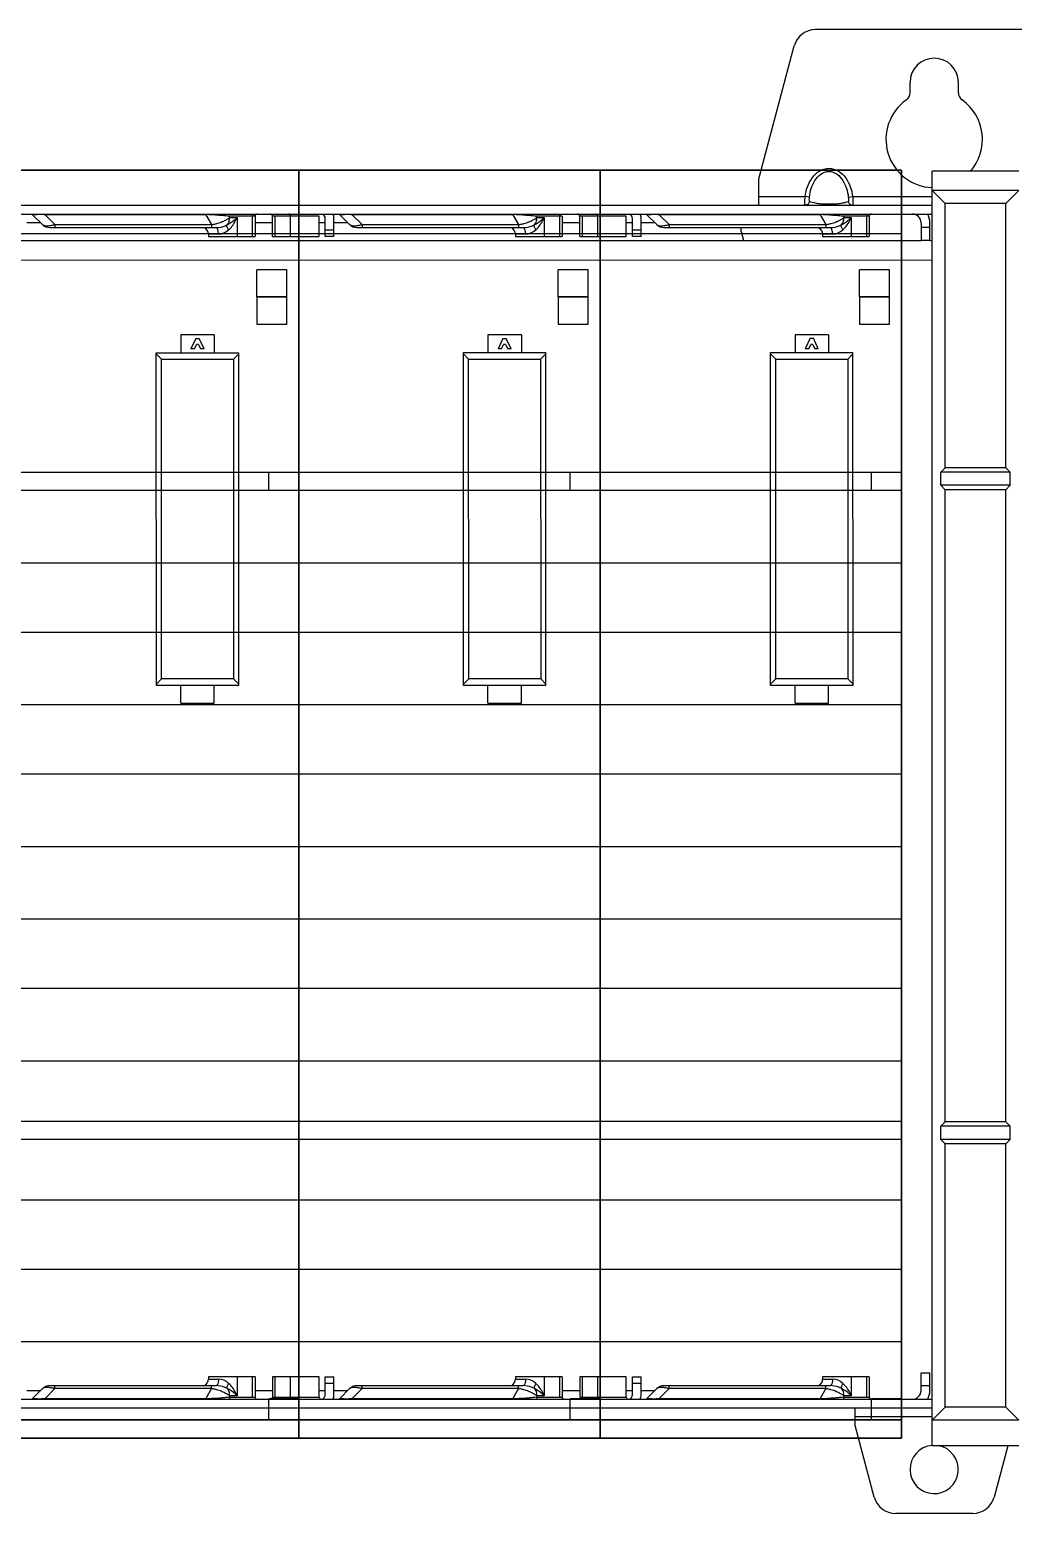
# Model space of a CAD drawing. Header units: millimetres. Extents: x 30557 to 235556, y -116603 to -73383.
# Drawn here: x 36318 to 36452.8, y -75054.5 to -74851.3 of the extents above; entities that cross this region are included whole.
import ezdxf

# ---------------------------------------------------------------- set-up
doc = ezdxf.new("R2010")
doc.units = ezdxf.units.MM

# ---------------------------------------------------------------- blocks, each defined once
blk = doc.blocks.new('1756-IO-Z')
for p, q in [((0, -142.68), (0, 0)), ((0, 0), (34.42, 0)), ((34.42, 0), (0, 0)), ((0, 0), (0, -142.68)), ((34.42, 0), (0, 0)), ((34.42, 0), (34.42, -142.68)), ((34.42, -142.68), (34.42, 0)), ((0, -7.24), (34.42, -7.24)), ((29.61, -14.47), (29.61, -11.38)), ((33.05, -11.38), (29.61, -11.38)), ((33.05, -14.47), (33.05, -11.38)), ((33.05, -14.47), (29.61, -14.47)), ((29.61, -14.47), (29.61, -17.58)), ((29.61, -14.47), (33.05, -14.47)), ((29.61, -14.47), (29.61, -17.58)), ((33.05, -17.58), (33.05, -14.47)), ((33.05, -17.58), (33.05, -14.47)), ((29.61, -17.58), (33.05, -17.58)), ((29.61, -17.58), (33.05, -17.58)), ((0, -34.47), (34.42, -34.47)), ((30.98, -36.54), (30.98, -34.47)), ((0, -36.54), (34.42, -36.54)), ((0, -44.81), (34.42, -44.81)), ((0, -52.73), (34.42, -52.73)), ((0, -61), (34.42, -61)), ((0, -68.93), (34.42, -68.93)), ((0, -77.2), (34.42, -77.2)), ((0, -85.47), (34.42, -85.47)), ((0, -93.4), (34.42, -93.4)), ((0, -101.68), (34.42, -101.68)), ((0, -108.56), (34.42, -108.56)), ((0, -110.63), (34.42, -110.63)), ((0, -117.53), (34.42, -117.53)), ((0, -125.45), (34.42, -125.45)), ((0, -133.72), (34.42, -133.72)), ((30.98, -142.68), (30.98, -140.27)), ((34.42, -140.27), (30.98, -140.27)), ((34.42, -142.68), (0, -142.68)), ((0, -142.68), (34.42, -142.68)), ((0, -144.74), (0, -142.68)), ((0, -142.68), (0, -144.74)), ((34.42, -144.74), (34.42, -142.68)), ((34.42, -142.68), (34.42, -144.74)), ((34.42, -144.74), (0, -144.74)), ((0, -144.74), (34.42, -144.74))]:
    blk.add_line(p, q)
blk = doc.blocks.new('1756-A10-Z')
at = {"color": 7, "linetype": 'Continuous'}
for p, q in [((215.51, 24.85), (188.4, 24.85)), ((181.91, 7.81), (185.98, 22.99)), ((199.2, 17.64), (199.2, 18.83)), ((204.71, 18.83), (204.71, 17.64)), ((201.72, -136.82), (201.72, 8.7)), ((211.64, 8.7), (201.72, 8.7)), ((181.91, 4.8), (181.91, 7.81)), ((201.72, 6.5), (203.22, 5)), ((211.64, 6.5), (201.72, 6.5)), ((211.64, 6.5), (210.14, 5)), ((26.36, 4.8), (201.72, 4.8)), ((26.36, 3.8), (201.72, 3.8)), ((98.98, 3.72), (100.12, 2.59)), ((124.38, 3.55), (124.38, 1.25)), ((126.39, 1.25), (126.39, 3.55)), ((131.71, 1.25), (131.71, 3.55)), ((134.06, 3.72), (135.19, 2.59)), ((159.46, 3.55), (159.46, 1.25)), ((161.47, 1.25), (161.47, 3.55)), ((166.79, 1.25), (166.79, 3.55)), ((169.14, 3.72), (170.27, 2.59)), ((194.54, 3.55), (194.54, 1.25)), ((203.22, -25.17), (203.22, 5)), ((210.14, 5), (203.22, 5)), ((210.14, -25.17), (210.14, 5)), ((100.93, 2.25), (119.93, 2.25)), ((132.4, 1.25), (132.4, 3.3)), ((133.4, 1.25), (133.4, 3.3)), ((136.01, 2.25), (155.01, 2.25)), ((167.48, 1.25), (167.48, 3.3)), ((168.48, 1.25), (168.48, 3.3)), ((171.09, 2.25), (190.09, 2.25)), ((179.91, 1.79), (179.91, 2.25)), ((179.91, 1.79), (180.18, 0.78)), ((200.46, 2.8), (200.46, 0.79)), ((201.47, 0.79), (201.47, 2.8)), ((27.45, 0.78), (200.46, 0.78)), ((119.06, 1.5), (119.06, 1.25)), ((119.06, 1.25), (124.38, 1.25)), ((126.39, 1.25), (131.71, 1.25)), ((133.4, 1.25), (132.4, 1.25)), ((154.13, 1.5), (154.13, 1.25)), ((154.13, 1.25), (159.46, 1.25)), ((161.47, 1.25), (166.79, 1.25)), ((168.48, 1.25), (167.48, 1.25)), ((189.21, 1.5), (189.21, 1.25)), ((189.21, 1.25), (194.54, 1.25)), ((201.47, 0.79), (200.46, 0.79)), ((201.47, 0.78), (201.72, 0.78)), ((26.36, -1.46), (201.72, -1.44)), ((115.9, -10), (115.9, -12.03)), ((119.72, -10), (115.9, -10)), ((119.72, -10), (119.72, -12.03)), ((150.98, -9.99), (150.98, -12.02)), ((154.8, -9.99), (150.98, -9.99)), ((154.8, -9.99), (154.8, -12.02)), ((186.06, -9.99), (186.06, -12.02)), ((189.88, -9.99), (186.06, -9.99)), ((189.88, -9.99), (189.88, -12.02)), ((117.62, -10.4), (117.06, -11.6)), ((117.46, -11.6), (117.06, -11.6)), ((117.46, -11.6), (117.69, -11.11)), ((117.62, -10.4), (118, -10.4)), ((117.93, -11.11), (117.69, -11.11)), ((117.93, -11.11), (118.17, -11.6)), ((118.57, -11.6), (118, -10.4)), ((118.57, -11.6), (118.17, -11.6)), ((152.7, -10.4), (152.14, -11.6)), ((152.54, -11.6), (152.14, -11.6)), ((152.54, -11.6), (152.77, -11.1)), ((152.7, -10.4), (153.08, -10.4)), ((153.01, -11.1), (152.77, -11.1)), ((153.01, -11.1), (153.24, -11.6)), ((153.65, -11.6), (153.08, -10.4)), ((153.65, -11.6), (153.24, -11.6)), ((187.78, -10.39), (187.22, -11.59)), ((187.62, -11.59), (187.22, -11.59)), ((187.62, -11.59), (187.85, -11.1)), ((187.78, -10.39), (188.16, -10.39)), ((188.09, -11.1), (187.85, -11.1)), ((188.09, -11.1), (188.32, -11.59)), ((188.72, -11.59), (188.16, -10.39)), ((188.72, -11.59), (188.32, -11.59)), ((113.11, -50.01), (113.1, -12.03)), ((113.1, -12.03), (122.52, -12.03)), ((113.1, -12.18), (113.71, -12.78)), ((113.71, -49.26), (113.71, -12.78)), ((113.71, -12.78), (121.92, -12.78)), ((122.52, -12.18), (121.92, -12.78)), ((121.92, -12.78), (121.93, -49.26)), ((122.53, -50.01), (122.52, -12.03)), ((148.19, -50.01), (148.18, -12.02)), ((148.18, -12.02), (157.6, -12.02)), ((148.18, -12.18), (148.78, -12.78)), ((148.79, -49.26), (148.78, -12.78)), ((148.78, -12.78), (157, -12.78)), ((157.6, -12.17), (157, -12.78)), ((157, -12.78), (157.01, -49.26)), ((157.61, -50.01), (157.6, -12.02)), ((183.27, -50.01), (183.26, -12.02)), ((183.26, -12.02), (192.68, -12.02)), ((183.26, -12.17), (183.86, -12.77)), ((183.87, -49.26), (183.86, -12.77)), ((183.86, -12.77), (192.08, -12.77)), ((192.68, -12.17), (192.08, -12.77)), ((192.08, -12.77), (192.09, -49.25)), ((192.69, -50.01), (192.68, -12.02)), ((202.72, -25.67), (203.22, -25.17)), ((210.14, -25.17), (203.22, -25.17)), ((210.64, -25.67), (210.14, -25.17)), ((202.72, -27.17), (202.72, -25.67)), ((210.64, -25.67), (202.72, -25.67)), ((210.64, -27.17), (210.64, -25.67)), ((202.72, -27.17), (203.22, -27.67)), ((210.64, -27.17), (202.72, -27.17)), ((203.22, -99.84), (203.22, -27.67)), ((210.14, -27.67), (203.22, -27.67)), ((210.64, -27.17), (210.14, -27.67)), ((210.14, -99.84), (210.14, -27.67)), ((113.11, -49.86), (113.71, -49.26)), ((122.53, -50.01), (113.11, -50.01)), ((121.93, -49.26), (113.71, -49.26)), ((115.91, -52.04), (115.91, -50.01)), ((119.73, -52.04), (119.73, -50.01)), ((122.53, -49.86), (121.93, -49.26)), ((148.19, -49.86), (148.79, -49.26)), ((157.61, -50.01), (148.19, -50.01)), ((157.01, -49.26), (148.79, -49.26)), ((150.99, -52.04), (150.99, -50.01)), ((154.81, -52.04), (154.81, -50.01)), ((157.61, -49.86), (157.01, -49.26)), ((183.27, -49.86), (183.87, -49.26)), ((192.69, -50.01), (183.27, -50.01)), ((192.09, -49.25), (183.87, -49.26)), ((186.07, -52.04), (186.07, -50.01)), ((189.89, -52.04), (189.89, -50.01)), ((192.69, -49.86), (192.09, -49.25)), ((115.91, -52.04), (119.73, -52.04)), ((150.99, -52.04), (154.81, -52.04)), ((186.07, -52.04), (189.89, -52.04)), ((202.72, -100.34), (203.22, -99.84)), ((210.14, -99.84), (203.22, -99.84)), ((210.64, -100.34), (210.14, -99.84)), ((210.64, -100.34), (202.72, -100.34)), ((202.72, -101.84), (202.72, -100.34)), ((210.64, -101.84), (210.64, -100.34)), ((210.64, -101.84), (202.72, -101.84)), ((202.72, -101.84), (203.22, -102.34)), ((210.14, -102.34), (203.22, -102.34)), ((203.22, -132.41), (203.22, -102.34)), ((210.64, -101.84), (210.14, -102.34)), ((210.14, -132.41), (210.14, -102.34)), ((200.46, -128.5), (201.47, -128.5)), ((200.46, -130.51), (200.46, -128.5)), ((201.47, -130.51), (201.47, -128.5)), ((100.12, -130.3), (98.98, -131.43)), ((100.93, -129.96), (119.93, -129.96)), ((119.06, -128.96), (119.06, -129.21)), ((124.38, -128.96), (119.06, -128.96)), ((124.38, -128.96), (124.38, -131.26)), ((126.39, -128.96), (126.39, -131.26)), ((131.71, -128.96), (126.39, -128.96)), ((131.71, -131.26), (131.71, -128.96)), ((132.4, -131.01), (132.4, -128.96)), ((132.4, -128.96), (133.4, -128.96)), ((133.4, -131.01), (133.4, -128.96)), ((135.19, -130.3), (134.06, -131.43)), ((136.01, -129.96), (155.01, -129.96)), ((159.46, -128.96), (154.13, -128.96)), ((154.13, -128.96), (154.13, -129.21)), ((159.46, -128.96), (159.46, -131.26)), ((166.79, -128.96), (161.47, -128.96)), ((161.47, -128.96), (161.47, -131.26)), ((166.79, -131.26), (166.79, -128.96)), ((167.48, -128.96), (168.48, -128.96)), ((167.48, -131.01), (167.48, -128.96)), ((168.48, -131.01), (168.48, -128.96)), ((170.27, -130.3), (169.14, -131.43)), ((171.09, -129.96), (190.09, -129.96)), ((194.54, -128.96), (189.21, -128.96)), ((189.21, -128.96), (189.21, -129.21)), ((194.54, -128.96), (194.54, -131.26)), ((26.36, -131.51), (201.72, -131.51)), ((26.36, -132.51), (201.72, -132.51)), ((192.94, -134.52), (192.94, -132.51)), ((203.22, -132.41), (201.72, -133.91)), ((210.14, -132.41), (203.22, -132.41)), ((210.14, -132.41), (211.64, -133.91)), ((195.12, -142.68), (192.94, -134.52)), ((211.64, -133.91), (201.72, -133.91)), ((211.64, -136.82), (201.72, -136.82)), ((210.36, -136.82), (208.79, -142.68)), ((206.37, -144.54), (197.54, -144.54))]:
    blk.add_line(p, q, dxfattribs=at)
at = {"color": 9, "linetype": 'Continuous'}
for p, q in [((181.91, 5.8), (187.22, 5.8)), ((187.71, 5.74), (187.22, 5.8)), ((188.03, 5.11), (187.84, 5.17)), ((188.27, 5.06), (188.03, 5.11)), ((192.15, 5.74), (192.64, 5.8)), ((192.64, 5.8), (201.72, 5.8)), ((101.53, 2.59), (100.4, 3.72)), ((118.76, 3.72), (100.4, 3.72)), ((118.76, 3.72), (119.41, 2.59)), ((121.5, 3.41), (121.42, 3.55)), ((124.38, 3.55), (121.42, 3.55)), ((121.5, 3.41), (122.33, 3.41)), ((122.33, 3.41), (122.33, 1.25)), ((124.11, 1.25), (124.11, 3.55)), ((131.71, 3.55), (126.39, 3.55)), ((126.65, 3.55), (126.65, 1.25)), ((128.44, 1.25), (128.44, 3.55)), ((136.61, 2.59), (135.48, 3.72)), ((153.84, 3.72), (135.48, 3.72)), ((153.84, 3.72), (154.49, 2.59)), ((156.58, 3.41), (156.5, 3.55)), ((159.46, 3.55), (156.5, 3.55)), ((156.58, 3.41), (157.41, 3.41)), ((157.41, 3.41), (157.41, 1.25)), ((159.19, 1.25), (159.19, 3.55)), ((166.79, 3.55), (161.47, 3.55)), ((161.73, 3.55), (161.73, 1.25)), ((163.52, 1.25), (163.52, 3.55)), ((171.69, 2.59), (170.56, 3.72)), ((188.92, 3.72), (170.56, 3.72)), ((188.55, 5.02), (188.27, 5.06)), ((188.92, 3.72), (189.57, 2.59)), ((191.66, 3.41), (191.58, 3.55)), ((194.54, 3.55), (191.58, 3.55)), ((191.66, 3.41), (192.49, 3.41)), ((192.49, 3.41), (192.49, 1.25)), ((194.27, 1.25), (194.27, 3.55)), ((99.91, 2.8), (98.32, 2.8)), ((101.53, 2.59), (101.53, 2.25)), ((101.53, 2.59), (119.41, 2.59)), ((119.41, 2.59), (119.41, 2.25)), ((126.39, 2.8), (124.38, 2.8)), ((132.4, 2.8), (131.71, 2.8)), ((132.4, 2), (133.4, 2)), ((134.99, 2.8), (133.4, 2.8)), ((136.61, 2.59), (136.61, 2.25)), ((136.61, 2.59), (154.49, 2.59)), ((154.49, 2.59), (154.49, 2.25)), ((161.47, 2.8), (159.46, 2.8)), ((167.48, 2.8), (166.79, 2.8)), ((167.48, 2), (168.48, 2)), ((170.07, 2.8), (168.48, 2.8)), ((171.69, 2.59), (171.69, 2.25)), ((171.69, 2.59), (189.57, 2.59)), ((189.57, 2.59), (189.57, 2.25)), ((200.46, 2.29), (201.47, 2.29)), ((120.2, 1.5), (119.06, 1.5)), ((155.28, 1.5), (154.13, 1.5)), ((190.36, 1.5), (189.21, 1.5)), ((100.4, -131.43), (101.53, -130.3)), ((101.53, -130.3), (101.53, -129.96)), ((119.41, -130.3), (101.53, -130.3)), ((119.41, -130.3), (118.76, -131.43)), ((119.06, -129.21), (120.2, -129.21)), ((119.41, -130.3), (119.41, -129.96)), ((122.33, -128.96), (122.33, -131.12)), ((124.11, -131.26), (124.11, -128.96)), ((126.65, -128.96), (126.65, -131.26)), ((128.44, -131.26), (128.44, -128.96)), ((133.4, -129.71), (132.4, -129.71)), ((135.48, -131.43), (136.61, -130.3)), ((136.61, -130.3), (136.61, -129.96)), ((154.49, -130.3), (136.61, -130.3)), ((154.49, -130.3), (153.84, -131.43)), ((154.13, -129.21), (155.28, -129.21)), ((154.49, -130.3), (154.49, -129.96)), ((157.41, -128.96), (157.41, -131.12)), ((159.19, -131.26), (159.19, -128.96)), ((161.73, -128.96), (161.73, -131.26)), ((163.52, -131.26), (163.52, -128.96)), ((168.48, -129.71), (167.48, -129.71)), ((170.56, -131.43), (171.69, -130.3)), ((171.69, -130.3), (171.69, -129.96)), ((189.57, -130.3), (171.69, -130.3)), ((189.57, -130.3), (188.92, -131.43)), ((189.21, -129.21), (190.36, -129.21)), ((189.57, -130.3), (189.57, -129.96)), ((192.49, -128.96), (192.49, -131.12)), ((194.27, -131.26), (194.27, -128.96)), ((201.47, -130), (200.46, -130)), ((98.32, -130.51), (99.91, -130.51)), ((100.4, -131.43), (118.76, -131.43)), ((119.46, -131.41), (119.42, -131.41)), ((121.42, -131.26), (121.5, -131.12)), ((121.42, -131.26), (124.38, -131.26)), ((122.33, -131.12), (121.5, -131.12)), ((124.38, -130.51), (126.39, -130.51)), ((126.39, -131.26), (131.71, -131.26)), ((131.71, -130.51), (132.4, -130.51)), ((133.4, -130.51), (134.99, -130.51)), ((135.48, -131.43), (153.84, -131.43)), ((154.54, -131.41), (154.5, -131.41)), ((156.5, -131.26), (156.58, -131.12)), ((156.5, -131.26), (159.46, -131.26)), ((157.41, -131.12), (156.58, -131.12)), ((159.46, -130.51), (161.47, -130.51)), ((161.47, -131.26), (166.79, -131.26)), ((166.79, -130.51), (167.48, -130.51)), ((168.48, -130.51), (170.07, -130.51)), ((170.56, -131.43), (188.92, -131.43)), ((189.62, -131.41), (189.58, -131.41)), ((191.58, -131.26), (191.66, -131.12)), ((191.58, -131.26), (194.54, -131.26)), ((192.49, -131.12), (191.66, -131.12)), ((201.72, -133.51), (192.94, -133.51))]:
    blk.add_line(p, q, dxfattribs=at)
at = {"color": 7, "linetype": 'Continuous'}
for centre, radius, start, end in [((188.4, 22.34), 2.51, 90, 165), ((201.96, 18.83), 2.76, 0, 180), ((198.2, 17.64), 1, 305.2344, 0), ((205.72, 17.64), 1, 180, 234.7656), ((201.96, 12.32), 5.51, 125.2344, 267.4839), ((201.96, 12.32), 5.51, 318.5155, 54.7093), ((124.63, 3.55), 0.251, 90, 180), ((126.14, 3.55), 0.251, 0, 90), ((131.9, 3.3), 0.501, 0, 59.8811), ((131.9, 3.3), 1.5, 0, 19.7047), ((161.21, 3.55), 0.251, 0, 90), ((166.98, 3.3), 0.501, 0, 59.8811), ((166.98, 3.3), 1.5, 0, 19.7047), ((194.79, 3.55), 0.251, 90, 180), ((199.46, 2.8), 1, 0, 90), ((199.46, 2.8), 2, 0, 30.6086), ((100.93, 3.41), 1.15, 225.0001, 270), ((118.3, 1.5), 0.752, 0, 60), ((136.01, 3.41), 1.15, 225.0001, 270), ((153.38, 1.5), 0.752, 0, 60), ((171.09, 3.41), 1.15, 225.0001, 270), ((188.46, 1.5), 0.752, 0, 60), ((100.93, -131.12), 1.15, 90, 134.9999), ((118.3, -129.21), 0.752, 300, 0), ((136.01, -131.12), 1.15, 90, 134.9999), ((153.38, -129.21), 0.752, 300, 0), ((171.09, -131.12), 1.15, 90, 134.9999), ((188.46, -129.21), 0.752, 300, 0), ((124.63, -131.26), 0.251, 180, 240), ((126.14, -131.26), 0.251, 330, 0), ((131.96, -131.26), 0.251, 180, 270), ((131.9, -131.01), 0.501, 300.1074, 0), ((131.9, -131.01), 1.5, 340.2953, 0), ((159.71, -131.26), 0.251, 180, 240), ((167.04, -131.26), 0.251, 180, 270), ((166.98, -131.01), 0.501, 300.1074, 0), ((166.98, -131.01), 1.5, 340.2953, 0), ((194.79, -131.26), 0.251, 180, 240), ((199.46, -130.51), 1, 270, 0), ((199.46, -130.51), 2, 329.3914, 0), ((201.96, -139.53), 2.76, 95.0622, 79.7789), ((197.54, -142.03), 2.51, 195, 270), ((206.37, -142.03), 2.51, 270, 345)]:
    blk.add_arc(centre, radius, start, end, dxfattribs=at)
at = {"color": 9, "linetype": 'Continuous'}
for centre, radius, start, end in [((99.14, -21.98), 25.73, 88.202, 89.1685), ((98.51, -43.01), 46.77, 87.688, 88.246), ((117.61, -33.72), 37.47, 87.1671, 88.2388), ((117.42, -37.74), 41.49, 86.6564, 87.1871), ((117.51, -36.35), 40.09, 86.0929, 86.6603), ((117.83, -31.65), 35.38, 85.448, 86.099), ((118.45, -23.97), 27.68, 84.6353, 85.4601), ((119.35, -14.5), 18.16, 83.4666, 84.667), ((120.17, 3.41), 1.32, 345.1743, 0.0043), ((134.22, -21.98), 25.73, 88.202, 89.1685), ((133.59, -43.01), 46.77, 87.688, 88.246), ((152.69, -33.72), 37.47, 87.1671, 88.2388), ((152.5, -37.74), 41.49, 86.6564, 87.1871), ((152.59, -36.35), 40.09, 86.0929, 86.6603), ((152.91, -31.65), 35.38, 85.448, 86.099), ((153.53, -23.97), 27.68, 84.6353, 85.4601), ((154.43, -14.5), 18.16, 83.4666, 84.667), ((155.25, 3.41), 1.32, 345.1743, 0.0043), ((169.3, -21.98), 25.73, 88.202, 89.1685), ((168.67, -43.01), 46.77, 87.688, 88.246), ((189.57, 13.47), 8.51, 263.1211, 265.1578), ((189.78, 15.87), 10.92, 265.1336, 266.7692), ((187.77, -33.72), 37.47, 87.1671, 88.2388), ((189.89, 17.74), 12.79, 266.7561, 268.1516), ((189.92, 18.89), 13.94, 268.1438, 269.408), ((187.58, -37.74), 41.49, 86.6564, 87.1871), ((189.93, 19.27), 14.32, 269.4025, 270.6271), ((187.67, -36.35), 40.09, 86.0929, 86.6603), ((189.94, 18.87), 13.92, 270.6217, 271.8891), ((189.98, 17.7), 12.75, 271.8814, 273.2764), ((187.99, -31.65), 35.38, 85.448, 86.099), ((190.09, 15.83), 10.88, 273.2634, 274.8959), ((188.61, -23.97), 27.68, 84.6353, 85.4601), ((190.29, 13.43), 8.47, 274.8716, 276.9097), ((189.51, -14.5), 18.16, 83.4666, 84.667), ((190.33, 3.41), 1.32, 345.1743, 0.0043), ((99.67, 10.78), 8.39, 282.3932, 282.8104), ((118.54, 8.21), 5.69, 278.8504, 283.2915), ((118.5, 8.4), 5.88, 283.2481, 284.8125), ((118.58, 8.12), 5.59, 284.7498, 290.9039), ((134.75, 10.78), 8.39, 282.3932, 282.8104), ((153.62, 8.21), 5.69, 278.8504, 283.2915), ((153.58, 8.4), 5.88, 283.2481, 284.8125), ((153.66, 8.12), 5.59, 284.7498, 290.9039), ((169.83, 10.78), 8.39, 282.3932, 282.8104), ((188.7, 8.21), 5.69, 278.8504, 283.2915), ((188.66, 8.4), 5.88, 283.2481, 284.8125), ((188.74, 8.12), 5.59, 284.7498, 290.9039), ((100.04, -136.65), 6.52, 76.8135, 77.3414), ((118.54, -135.92), 5.69, 76.7094, 81.1495), ((118.5, -136.11), 5.88, 75.1607, 76.753), ((135.12, -136.65), 6.52, 76.8135, 77.3414), ((153.62, -135.92), 5.69, 76.7094, 81.1495), ((153.58, -136.11), 5.88, 75.1607, 76.753), ((170.2, -136.65), 6.52, 76.8135, 77.3414), ((188.7, -135.92), 5.69, 76.7094, 81.1495), ((188.66, -136.11), 5.88, 75.1607, 76.753), ((99.17, -106.97), 24.49, 270.7442, 271.7661), ((98.54, -85.41), 46.06, 271.7179, 272.3151), ((117.62, -94.2), 37.26, 271.7595, 272.7718), ((117.42, -89.96), 41.49, 272.813, 273.3439), ((117.51, -91.37), 40.09, 273.34, 273.9075), ((118.58, -135.83), 5.58, 69.0677, 75.2237), ((117.83, -96.07), 35.38, 273.9014, 274.5525), ((118.45, -103.74), 27.67, 274.5404, 275.3653), ((119.35, -113.21), 18.16, 275.3337, 276.5334), ((120.17, -131.12), 1.32, 359.9957, 14.909), ((134.25, -106.97), 24.49, 270.7442, 271.7661), ((133.62, -85.41), 46.06, 271.7179, 272.3151), ((152.7, -94.2), 37.26, 271.7595, 272.7718), ((152.5, -89.96), 41.49, 272.813, 273.3439), ((152.59, -91.37), 40.09, 273.34, 273.9075), ((153.66, -135.83), 5.58, 69.0677, 75.2237), ((152.91, -96.07), 35.38, 273.9014, 274.5525), ((153.53, -103.74), 27.67, 274.5404, 275.3653), ((154.43, -113.21), 18.16, 275.3337, 276.5334), ((155.25, -131.12), 1.32, 359.9957, 14.909), ((169.31, -106.41), 25.06, 270.7825, 271.7823), ((168.69, -85.07), 46.4, 271.7357, 272.3137), ((187.78, -94.2), 37.25, 271.7594, 272.7719), ((187.58, -89.97), 41.49, 272.8131, 273.344), ((187.67, -91.36), 40.09, 273.3401, 273.9075), ((188.74, -135.83), 5.58, 69.0677, 75.2237), ((187.99, -96.07), 35.37, 273.9015, 274.5526), ((188.61, -103.74), 27.67, 274.5405, 275.3653), ((189.51, -113.21), 18.16, 275.3337, 276.5334), ((190.33, -131.12), 1.32, 359.9957, 14.909)]:
    blk.add_arc(centre, radius, start, end, dxfattribs=at)
for points, knots in [([(187.22, 5.8), (187.26, 6.18), (187.44, 6.93), (187.96, 7.95), (188.79, 8.78), (189.93, 9.14), (191.07, 8.78), (191.9, 7.95), (192.42, 6.93), (192.6, 6.18), (192.64, 5.8)], [0, 0, 0, 0, 0.125467, 0.250797, 0.375761, 0.499997, 0.624234, 0.7492, 0.874531, 1, 1, 1, 1]), ([(187.71, 5.74), (187.75, 6.07), (187.88, 6.72), (188.29, 7.64), (188.94, 8.41), (189.93, 8.79), (190.92, 8.41), (191.57, 7.64), (191.98, 6.72), (192.11, 6.07), (192.15, 5.74)], [0, 0, 0, 0, 0.125379, 0.250713, 0.375821, 0.499999, 0.624176, 0.749286, 0.87462, 1, 1, 1, 1]), ([(187.22, 4.8), (187.21, 4.8), (187.2, 4.84), (187.19, 4.92), (187.19, 5.14), (187.2, 5.44), (187.21, 5.67), (187.22, 5.8)], [0, 0, 0, 0, 0.021757, 0.07877, 0.294918, 0.618419, 1, 1, 1, 1]), ([(187.71, 5.24), (187.69, 5.12), (187.58, 4.89), (187.33, 4.8), (187.22, 4.8)], [0, 0, 0, 0, 0.501133, 1, 1, 1, 1]), ([(187.71, 5.24), (187.7, 5.25), (187.7, 5.32), (187.69, 5.47), (187.7, 5.63), (187.71, 5.74)], [0, 0, 0, 0, 0.110924, 0.332358, 1, 1, 1, 1]), ([(187.84, 5.17), (187.82, 5.18), (187.78, 5.19), (187.73, 5.22), (187.71, 5.24)], [0, 0, 0, 0, 0.30458, 1, 1, 1, 1]), ([(191.83, 5.11), (191.8, 5.1), (191.63, 5.06), (191.45, 5.04), (191.31, 5.02)], [0, 0, 0, 0, 0.204426, 1, 1, 1, 1]), ([(192.15, 5.24), (192.14, 5.23), (192.04, 5.16), (191.92, 5.13), (191.83, 5.11)], [0, 0, 0, 0, 0.1673, 1, 1, 1, 1]), ([(192.15, 5.74), (192.16, 5.63), (192.17, 5.47), (192.16, 5.32), (192.16, 5.25), (192.15, 5.24)], [0, 0, 0, 0, 0.667567, 0.889054, 1, 1, 1, 1]), ([(192.15, 5.24), (192.16, 5.12), (192.28, 4.89), (192.53, 4.8), (192.64, 4.8)], [0, 0, 0, 0, 0.501133, 1, 1, 1, 1]), ([(192.64, 5.8), (192.65, 5.67), (192.66, 5.44), (192.67, 5.14), (192.67, 4.92), (192.66, 4.84), (192.65, 4.8), (192.64, 4.8)], [0, 0, 0, 0, 0.38158, 0.705082, 0.92123, 0.978243, 1, 1, 1, 1]), ([(98.98, 3.72), (98.96, 3.75), (99.31, 3.74), (99.37, 3.75), (99.51, 3.75)], [0, 0, 0, 0, 0.195962, 1, 1, 1, 1]), ([(121.09, 3.13), (121.13, 3.16), (121.27, 3.24), (121.41, 3.33), (121.5, 3.41)], [0, 0, 0, 0, 0.274333, 1, 1, 1, 1]), ([(121.17, 2.55), (121.29, 2.61), (121.71, 2.85), (122.09, 3.15), (122.33, 3.41)], [0, 0, 0, 0, 0.27955, 1, 1, 1, 1]), ([(121.37, 1.99), (121.48, 2.09), (121.87, 2.51), (122.17, 3.02), (122.33, 3.41)], [0, 0, 0, 0, 0.264122, 1, 1, 1, 1]), ([(124.11, 3.55), (124.11, 3.61), (124.15, 3.74), (124.27, 3.8), (124.33, 3.8)], [0, 0, 0, 0, 0.525326, 1, 1, 1, 1]), ([(128.44, 3.55), (128.44, 3.61), (128.4, 3.74), (128.28, 3.8), (128.22, 3.8)], [0, 0, 0, 0, 0.525326, 1, 1, 1, 1]), ([(134.06, 3.72), (134.04, 3.75), (134.39, 3.74), (134.45, 3.75), (134.59, 3.75)], [0, 0, 0, 0, 0.195962, 1, 1, 1, 1]), ([(156.17, 3.13), (156.21, 3.16), (156.35, 3.24), (156.49, 3.33), (156.58, 3.41)], [0, 0, 0, 0, 0.274333, 1, 1, 1, 1]), ([(156.25, 2.55), (156.37, 2.61), (156.79, 2.85), (157.17, 3.15), (157.41, 3.41)], [0, 0, 0, 0, 0.27955, 1, 1, 1, 1]), ([(156.44, 1.99), (156.56, 2.09), (156.95, 2.51), (157.25, 3.02), (157.41, 3.41)], [0, 0, 0, 0, 0.264122, 1, 1, 1, 1]), ([(159.19, 3.55), (159.19, 3.61), (159.23, 3.74), (159.35, 3.8), (159.41, 3.8)], [0, 0, 0, 0, 0.525326, 1, 1, 1, 1]), ([(163.52, 3.55), (163.52, 3.61), (163.48, 3.74), (163.36, 3.8), (163.3, 3.8)], [0, 0, 0, 0, 0.525326, 1, 1, 1, 1]), ([(169.14, 3.72), (169.12, 3.75), (169.47, 3.74), (169.53, 3.75), (169.67, 3.75)], [0, 0, 0, 0, 0.195962, 1, 1, 1, 1]), ([(191.25, 3.13), (191.29, 3.16), (191.43, 3.24), (191.57, 3.33), (191.66, 3.41)], [0, 0, 0, 0, 0.274333, 1, 1, 1, 1]), ([(191.33, 2.55), (191.45, 2.61), (191.87, 2.85), (192.25, 3.15), (192.49, 3.41)], [0, 0, 0, 0, 0.27955, 1, 1, 1, 1]), ([(191.52, 1.99), (191.64, 2.09), (192.03, 2.51), (192.33, 3.02), (192.49, 3.41)], [0, 0, 0, 0, 0.264122, 1, 1, 1, 1]), ([(194.27, 3.55), (194.27, 3.61), (194.31, 3.74), (194.43, 3.8), (194.49, 3.8)], [0, 0, 0, 0, 0.525326, 1, 1, 1, 1]), ([(100.12, 2.59), (100.19, 2.52), (100.47, 2.45), (100.74, 2.46), (100.91, 2.48)], [0, 0, 0, 0, 0.375942, 1, 1, 1, 1]), ([(100.91, 2.48), (100.95, 2.49), (101.14, 2.51), (101.33, 2.55), (101.47, 2.58)], [0, 0, 0, 0, 0.235343, 1, 1, 1, 1]), ([(119.93, 2.25), (120.04, 2.25), (120.47, 2.28), (120.89, 2.4), (121.17, 2.55)], [0, 0, 0, 0, 0.257647, 1, 1, 1, 1]), ([(120.2, 1.5), (120.19, 1.68), (120.18, 1.92), (120.03, 2.25), (119.93, 2.25)], [0, 0, 0, 0, 0.650744, 1, 1, 1, 1]), ([(120.57, 2.9), (120.62, 2.92), (120.8, 2.99), (120.97, 3.07), (121.09, 3.13)], [0, 0, 0, 0, 0.264377, 1, 1, 1, 1]), ([(121.37, 1.99), (121.31, 2.1), (121.22, 2.27), (121.16, 2.47), (121.17, 2.55)], [0, 0, 0, 0, 0.596406, 1, 1, 1, 1]), ([(135.19, 2.59), (135.27, 2.52), (135.55, 2.45), (135.82, 2.46), (135.99, 2.48)], [0, 0, 0, 0, 0.375942, 1, 1, 1, 1]), ([(135.99, 2.48), (136.03, 2.49), (136.22, 2.51), (136.41, 2.55), (136.55, 2.58)], [0, 0, 0, 0, 0.235343, 1, 1, 1, 1]), ([(155.01, 2.25), (155.12, 2.25), (155.55, 2.28), (155.97, 2.4), (156.25, 2.55)], [0, 0, 0, 0, 0.257647, 1, 1, 1, 1]), ([(155.28, 1.5), (155.27, 1.68), (155.26, 1.92), (155.11, 2.25), (155.01, 2.25)], [0, 0, 0, 0, 0.650744, 1, 1, 1, 1]), ([(155.65, 2.9), (155.7, 2.92), (155.88, 2.99), (156.05, 3.07), (156.17, 3.13)], [0, 0, 0, 0, 0.264377, 1, 1, 1, 1]), ([(156.44, 1.99), (156.39, 2.1), (156.3, 2.27), (156.24, 2.47), (156.25, 2.55)], [0, 0, 0, 0, 0.596406, 1, 1, 1, 1]), ([(170.27, 2.59), (170.35, 2.52), (170.63, 2.45), (170.9, 2.46), (171.07, 2.48)], [0, 0, 0, 0, 0.375942, 1, 1, 1, 1]), ([(171.07, 2.48), (171.11, 2.49), (171.3, 2.51), (171.49, 2.55), (171.63, 2.58)], [0, 0, 0, 0, 0.235343, 1, 1, 1, 1]), ([(190.09, 2.25), (190.2, 2.25), (190.63, 2.28), (191.05, 2.4), (191.33, 2.55)], [0, 0, 0, 0, 0.257647, 1, 1, 1, 1]), ([(190.36, 1.5), (190.35, 1.68), (190.34, 1.92), (190.19, 2.25), (190.09, 2.25)], [0, 0, 0, 0, 0.650744, 1, 1, 1, 1]), ([(190.73, 2.9), (190.78, 2.92), (190.95, 2.99), (191.13, 3.07), (191.25, 3.13)], [0, 0, 0, 0, 0.264377, 1, 1, 1, 1]), ([(191.52, 1.99), (191.47, 2.1), (191.38, 2.27), (191.32, 2.47), (191.33, 2.55)], [0, 0, 0, 0, 0.596406, 1, 1, 1, 1]), ([(100.88, -130.19), (100.72, -130.17), (100.46, -130.16), (100.19, -130.23), (100.12, -130.3)], [0, 0, 0, 0, 0.62276, 1, 1, 1, 1]), ([(101.47, -130.29), (101.42, -130.28), (101.23, -130.24), (101.03, -130.2), (100.88, -130.19)], [0, 0, 0, 0, 0.263343, 1, 1, 1, 1]), ([(120.2, -129.21), (120.19, -129.39), (120.19, -129.63), (120.03, -129.96), (119.93, -129.96)], [0, 0, 0, 0, 0.650715, 1, 1, 1, 1]), ([(121.17, -130.26), (121.08, -130.21), (120.69, -130.04), (120.26, -129.96), (119.93, -129.96)], [0, 0, 0, 0, 0.239647, 1, 1, 1, 1]), ([(121.37, -129.7), (121.31, -129.81), (121.22, -129.98), (121.16, -130.18), (121.17, -130.26)], [0, 0, 0, 0, 0.596409, 1, 1, 1, 1]), ([(122.33, -131.12), (122.25, -131.04), (121.91, -130.71), (121.5, -130.43), (121.17, -130.26)], [0, 0, 0, 0, 0.222525, 1, 1, 1, 1]), ([(122.33, -131.12), (122.28, -130.99), (122.04, -130.47), (121.69, -130), (121.37, -129.7)], [0, 0, 0, 0, 0.237328, 1, 1, 1, 1]), ([(135.96, -130.19), (135.8, -130.17), (135.54, -130.16), (135.26, -130.23), (135.19, -130.3)], [0, 0, 0, 0, 0.62276, 1, 1, 1, 1]), ([(136.55, -130.29), (136.5, -130.28), (136.3, -130.24), (136.11, -130.2), (135.96, -130.19)], [0, 0, 0, 0, 0.263343, 1, 1, 1, 1]), ([(155.28, -129.21), (155.27, -129.39), (155.26, -129.63), (155.11, -129.96), (155.01, -129.96)], [0, 0, 0, 0, 0.650715, 1, 1, 1, 1]), ([(156.25, -130.26), (156.16, -130.21), (155.77, -130.04), (155.34, -129.96), (155.01, -129.96)], [0, 0, 0, 0, 0.239647, 1, 1, 1, 1]), ([(156.44, -129.7), (156.39, -129.81), (156.3, -129.98), (156.24, -130.18), (156.25, -130.26)], [0, 0, 0, 0, 0.596409, 1, 1, 1, 1]), ([(157.41, -131.12), (157.33, -131.04), (156.99, -130.71), (156.58, -130.43), (156.25, -130.26)], [0, 0, 0, 0, 0.222525, 1, 1, 1, 1]), ([(157.41, -131.12), (157.36, -130.99), (157.12, -130.47), (156.77, -130), (156.44, -129.7)], [0, 0, 0, 0, 0.237328, 1, 1, 1, 1]), ([(171.04, -130.19), (170.88, -130.17), (170.62, -130.16), (170.34, -130.23), (170.27, -130.3)], [0, 0, 0, 0, 0.62276, 1, 1, 1, 1]), ([(171.63, -130.29), (171.58, -130.28), (171.38, -130.24), (171.18, -130.2), (171.04, -130.19)], [0, 0, 0, 0, 0.263343, 1, 1, 1, 1]), ([(190.36, -129.21), (190.35, -129.39), (190.34, -129.63), (190.19, -129.96), (190.09, -129.96)], [0, 0, 0, 0, 0.650715, 1, 1, 1, 1]), ([(191.33, -130.26), (191.24, -130.21), (190.85, -130.04), (190.42, -129.96), (190.09, -129.96)], [0, 0, 0, 0, 0.239647, 1, 1, 1, 1]), ([(191.52, -129.7), (191.47, -129.81), (191.38, -129.98), (191.32, -130.18), (191.33, -130.26)], [0, 0, 0, 0, 0.596409, 1, 1, 1, 1]), ([(192.49, -131.12), (192.41, -131.04), (192.07, -130.71), (191.66, -130.43), (191.33, -130.26)], [0, 0, 0, 0, 0.222525, 1, 1, 1, 1]), ([(192.49, -131.12), (192.44, -130.99), (192.2, -130.47), (191.85, -130), (191.52, -129.7)], [0, 0, 0, 0, 0.237328, 1, 1, 1, 1]), ([(99.48, -131.46), (99.35, -131.46), (99.29, -131.45), (98.96, -131.46), (98.98, -131.43)], [0, 0, 0, 0, 0.805261, 1, 1, 1, 1]), ([(120.58, -130.61), (120.62, -130.63), (120.8, -130.7), (120.97, -130.78), (121.09, -130.85)], [0, 0, 0, 0, 0.264371, 1, 1, 1, 1]), ([(121.09, -130.85), (121.13, -130.87), (121.27, -130.95), (121.41, -131.04), (121.5, -131.12)], [0, 0, 0, 0, 0.274295, 1, 1, 1, 1]), ([(121.42, -131.26), (121.42, -131.32), (121.46, -131.45), (121.58, -131.51), (121.63, -131.51)], [0, 0, 0, 0, 0.525084, 1, 1, 1, 1]), ([(126.65, -131.26), (126.65, -131.32), (126.62, -131.45), (126.49, -131.51), (126.44, -131.51)], [0, 0, 0, 0, 0.525326, 1, 1, 1, 1]), ([(134.56, -131.46), (134.43, -131.46), (134.37, -131.45), (134.04, -131.46), (134.06, -131.43)], [0, 0, 0, 0, 0.805261, 1, 1, 1, 1]), ([(155.66, -130.61), (155.7, -130.63), (155.88, -130.7), (156.05, -130.78), (156.17, -130.85)], [0, 0, 0, 0, 0.264371, 1, 1, 1, 1]), ([(156.17, -130.85), (156.21, -130.87), (156.35, -130.95), (156.49, -131.04), (156.58, -131.12)], [0, 0, 0, 0, 0.274295, 1, 1, 1, 1]), ([(156.5, -131.26), (156.5, -131.32), (156.53, -131.45), (156.66, -131.51), (156.71, -131.51)], [0, 0, 0, 0, 0.525084, 1, 1, 1, 1]), ([(161.73, -131.26), (161.73, -131.32), (161.69, -131.45), (161.57, -131.51), (161.52, -131.51)], [0, 0, 0, 0, 0.525326, 1, 1, 1, 1]), ([(169.65, -131.46), (169.52, -131.46), (169.46, -131.45), (169.12, -131.46), (169.14, -131.43)], [0, 0, 0, 0, 0.804769, 1, 1, 1, 1]), ([(190.73, -130.61), (190.78, -130.63), (190.96, -130.7), (191.13, -130.78), (191.25, -130.85)], [0, 0, 0, 0, 0.264371, 1, 1, 1, 1]), ([(191.25, -130.85), (191.29, -130.87), (191.43, -130.95), (191.57, -131.04), (191.66, -131.12)], [0, 0, 0, 0, 0.274295, 1, 1, 1, 1]), ([(191.58, -131.26), (191.58, -131.32), (191.61, -131.45), (191.74, -131.51), (191.79, -131.51)], [0, 0, 0, 0, 0.525084, 1, 1, 1, 1])]:
    blk.add_open_spline(points, degree=3, knots=knots, dxfattribs=at)
for points in [[(120.2, 1.5), (120.62, 1.5), (121.05, 1.71), (121.37, 1.99)], [(121.45, 3.07), (121.4, 2.88), (121.3, 2.69), (121.17, 2.55)], [(155.28, 1.5), (155.7, 1.5), (156.13, 1.71), (156.44, 1.99)], [(156.53, 3.07), (156.48, 2.88), (156.38, 2.69), (156.25, 2.55)], [(190.36, 1.5), (190.78, 1.5), (191.21, 1.71), (191.52, 1.99)], [(191.61, 3.07), (191.56, 2.88), (191.46, 2.69), (191.33, 2.55)], [(121.37, -129.7), (121.05, -129.42), (120.62, -129.21), (120.2, -129.21)], [(121.17, -130.26), (121.3, -130.4), (121.4, -130.59), (121.45, -130.78)], [(156.44, -129.7), (156.13, -129.42), (155.7, -129.21), (155.28, -129.21)], [(156.25, -130.26), (156.38, -130.4), (156.48, -130.59), (156.53, -130.78)], [(191.52, -129.7), (191.21, -129.42), (190.78, -129.21), (190.36, -129.21)], [(191.33, -130.26), (191.46, -130.4), (191.56, -130.59), (191.61, -130.78)], [(159.22, -131.38), (159.2, -131.34), (159.19, -131.3), (159.19, -131.26)], [(194.3, -131.38), (194.28, -131.34), (194.27, -131.3), (194.27, -131.26)]]:
    blk.add_open_spline(points, degree=3, dxfattribs=at)

msp = doc.modelspace()

# ---------------------------------------------------------------- block references
at = {"xscale": 1.2, "yscale": 1.2, "zscale": 1.2}
for name, p in [('1756-A10-Z', (36199.65, -74881.1)), ('1756-IO-Z', (36313.61, -74870.54)), ('1756-IO-Z', (36354.92, -74870.54)), ('1756-IO-Z', (36396.23, -74870.54))]:
    msp.add_blockref(name, p, dxfattribs=at)

doc.saveas('drawing.dxf')
